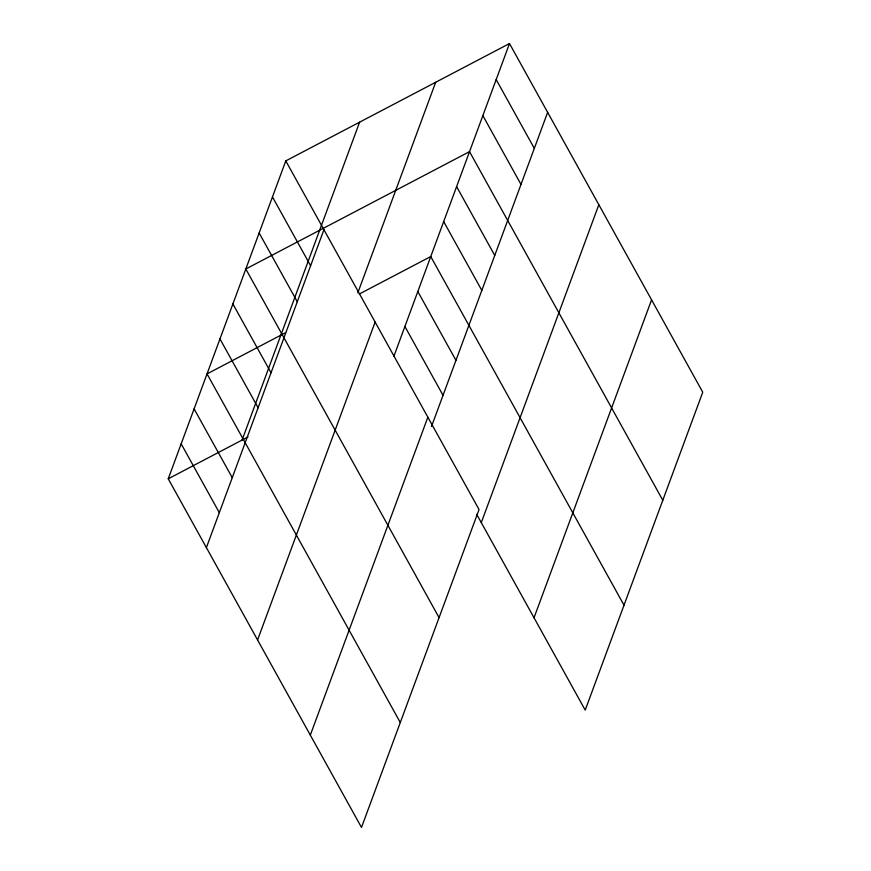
<?xml version="1.0" encoding="UTF-8"?>
<svg xmlns="http://www.w3.org/2000/svg" width="871" height="871" viewBox="0 0 871 871"><rect width="100%" height="100%" fill="white"/><g stroke="black" fill="none" stroke-linecap="round" stroke-linejoin="round"><path stroke-width="1.31" d="M285.786 160.895L479.039 509.546L361.498 827.45L168.245 478.8L285.786 160.895L509.502 43.55L702.755 392.2L585.214 710.105L476.698 514.336M242.073 440.084L359.603 122.169M206.394 547.619L323.925 229.715M357.85 292.776L435.674 82.277M257.576 639.967L375.118 322.063M393.812 356.468L509.502 43.55M310.316 735.102L427.857 417.198M431.493 426.529L547.641 112.37M481.293 522.622L598.834 204.718M534.032 617.757L651.573 299.853M285.612 332.678L207.037 373.899L400.29 722.538M359.298 294.028L430.753 256.553L624.006 605.193M168.245 478.8L248.017 436.959M496.176 79.577L534.326 148.397M482.861 115.614L521 184.434M662.798 500.281L469.534 151.641L245.818 268.987L439.071 617.626M456.611 186.612L494.75 255.432M443.677 221.582L481.826 290.402M417.819 291.524L455.969 360.344M404.895 326.483L443.034 395.314M272.46 196.922L310.609 265.742M259.144 232.96L297.283 301.78M232.895 303.957L271.033 372.777M219.96 338.928L258.11 407.748M194.102 408.869L232.252 477.689M181.179 443.829L219.318 512.66"/></g></svg>
